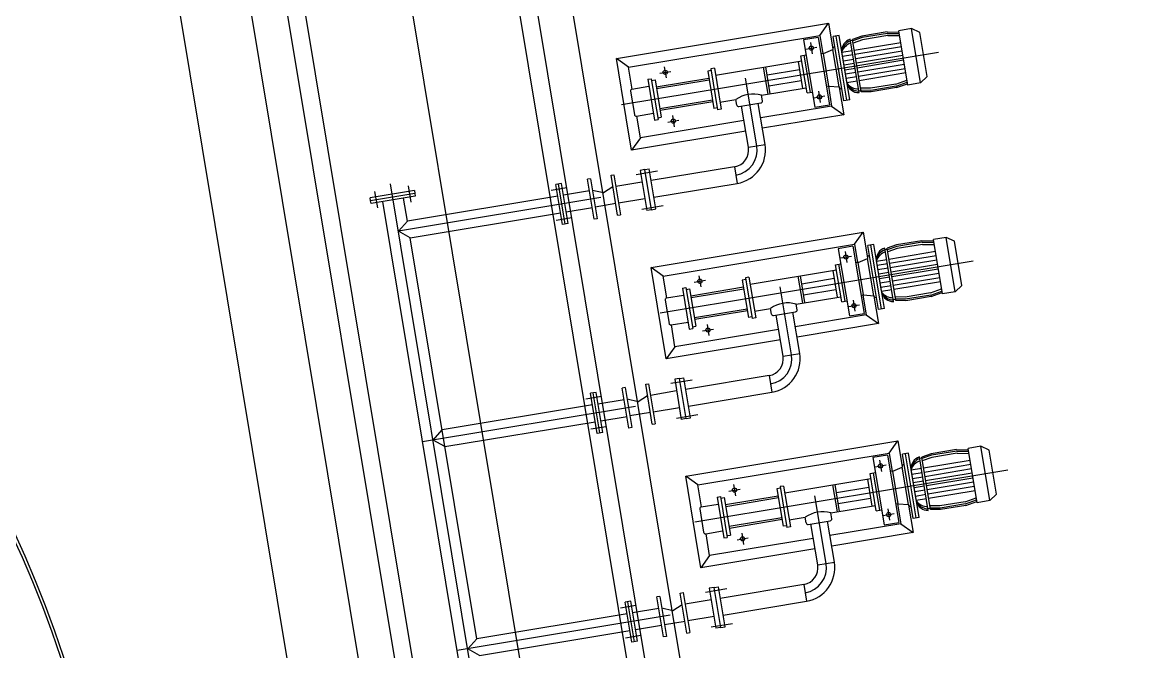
# Model space of a CAD drawing. Header units: millimetres. Extents: x -16232 to 52632, y -3739 to 20678.
# Drawn here: x 22998.69 to 23041.75, y 12264.97 to 12289.46 of the extents above; entities that cross this region are included whole.
import ezdxf

# ---------------------------------------------------------------- set-up
doc = ezdxf.new("R2010")
doc.units = ezdxf.units.MM
doc.header["$LTSCALE"] = 300
doc.header["$MEASUREMENT"] = 0
doc.layers.add('CINZA-8', color=8, linetype='Continuous')

msp = doc.modelspace()

# ---------------------------------------------------------------- linework, layer by layer
at = {"layer": 'CINZA-8'}
for p, q in [((23007.06, 12330.854), (23057.957, 12024.256)), ((23064.272, 12023.914), (23016.826, 12309.723)), ((23014.796, 12309.386), (23061.905, 12025.607)), ((23015.473, 12309.498), (23062.694, 12025.043)), ((23052.091, 12021.892), (23004.421, 12309.054)), ((23006.676, 12308.038), (23053.784, 12024.259)), ((23005.999, 12307.925), (23053.22, 12023.47)), ((23017.441, 12213.869), (23002.164, 12305.898)), ((23029.733, 12288.94), (23030.071, 12289.414)), ((23032.349, 12289.076), (23031.365, 12288.913)), ((23032.358, 12289.02), (23031.374, 12288.857)), ((23032.349, 12289.076), (23032.808, 12289.072)), ((23032.358, 12289.02), (23032.817, 12289.015)), ((23033.301, 12289.205), (23032.799, 12289.122)), ((23033.15, 12287.012), (23032.799, 12289.122)), ((23033.651, 12287.095), (23033.301, 12289.205)), ((23033.621, 12289.056), (23033.301, 12289.205)), ((23033.906, 12287.34), (23033.621, 12289.056)), ((23029.67, 12288.861), (23029.1, 12288.767)), ((23029.1, 12288.767), (23029.534, 12286.153)), ((23029.361, 12288.663), (23029.433, 12288.23)), ((23029.67, 12288.861), (23030.104, 12286.247)), ((23030.48, 12288.936), (23030.249, 12288.897)), ((23030.663, 12286.4), (23030.249, 12288.897)), ((23030.782, 12286.42), (23030.368, 12288.917)), ((23030.894, 12286.438), (23030.48, 12288.936)), ((23031.254, 12286.715), (23030.91, 12288.79)), ((23031.004, 12288.744), (23030.92, 12288.73)), ((23031.365, 12288.913), (23030.998, 12288.784)), ((23031.335, 12286.75), (23030.998, 12288.784)), ((23031.374, 12288.857), (23031.007, 12288.727)), ((23031.388, 12288.772), (23031.021, 12288.642)), ((23032.877, 12288.655), (23031.069, 12288.355)), ((23032.372, 12288.935), (23031.388, 12288.772)), ((23032.372, 12288.935), (23032.831, 12288.931)), ((23022.017, 12286.248), (23034.347, 12288.295)), ((23028.991, 12288.148), (23029.197, 12288.182)), ((23029.231, 12286.704), (23028.991, 12288.148)), ((23029.111, 12288.167), (23029.351, 12286.723)), ((23029.181, 12288.411), (23029.614, 12288.482)), ((23029.868, 12288.235), (23029.776, 12288.22)), ((23029.868, 12288.235), (23030.238, 12288.392)), ((23030.079, 12286.969), (23029.868, 12288.235)), ((23030.479, 12286.94), (23030.238, 12288.392)), ((23030.315, 12288.499), (23030.315, 12288.499)), ((23030.781, 12287.122), (23030.584, 12288.308)), ((23030.984, 12288.341), (23030.589, 12288.275)), ((23031.011, 12288.18), (23030.616, 12288.114)), ((23032.904, 12288.494), (23031.096, 12288.194)), ((23032.932, 12288.324), (23031.124, 12288.024)), ((23032.959, 12288.161), (23031.151, 12287.86)), ((23022.289, 12287.705), (23021.816, 12288.043)), ((23023.677, 12287.719), (23023.749, 12287.286)), ((23025.669, 12287.392), (23029.024, 12287.949)), ((23027.716, 12286.656), (23027.542, 12287.703)), ((23027.802, 12286.67), (23027.628, 12287.717)), ((23028.887, 12287.926), (23029.061, 12286.879)), ((23031.039, 12288.01), (23030.644, 12287.945)), ((23031.066, 12287.846), (23030.671, 12287.781)), ((23032.99, 12287.973), (23031.182, 12287.673)), ((23033.017, 12287.809), (23031.209, 12287.509)), ((23023.361, 12286.939), (23025.41, 12287.279)), ((23023.497, 12287.467), (23023.93, 12287.539)), ((23025.5, 12287.573), (23025.365, 12287.55)), ((23025.365, 12287.55), (23025.606, 12286.097)), ((23025.624, 12287.663), (23025.489, 12287.64)), ((23025.489, 12287.64), (23025.753, 12286.052)), ((23025.624, 12287.663), (23025.888, 12286.074)), ((23027.274, 12284.645), (23026.837, 12287.284)), ((23027.679, 12287.408), (23028.938, 12287.617)), ((23031.098, 12287.659), (23030.703, 12287.593)), ((23031.125, 12287.495), (23030.73, 12287.43)), ((23031.153, 12287.326), (23030.758, 12287.26)), ((23033.046, 12287.64), (23031.237, 12287.34)), ((23033.072, 12287.479), (23031.264, 12287.179)), ((23033.906, 12287.34), (23033.651, 12287.095)), ((23022.417, 12286.852), (23023.079, 12286.962)), ((23023.034, 12287.233), (23023.169, 12287.255)), ((23023.034, 12287.233), (23023.297, 12285.644)), ((23023.169, 12287.255), (23023.433, 12285.667)), ((23023.18, 12287.187), (23023.316, 12287.21)), ((23023.316, 12287.21), (23023.557, 12285.757)), ((23023.372, 12286.872), (23025.421, 12287.212)), ((23027.459, 12286.613), (23029.198, 12286.902)), ((23027.751, 12286.98), (23029.009, 12287.188)), ((23030.079, 12286.969), (23029.986, 12286.954)), ((23030.079, 12286.969), (23030.479, 12286.94)), ((23030.586, 12286.863), (23030.586, 12286.863)), ((23031.18, 12287.165), (23030.785, 12287.099)), ((23031.701, 12286.887), (23031.312, 12286.891)), ((23032.685, 12287.05), (23031.701, 12286.887)), ((23032.699, 12286.966), (23031.715, 12286.802)), ((23032.709, 12286.909), (23031.725, 12286.746)), ((23032.685, 12287.05), (23033.118, 12287.203)), ((23032.699, 12286.966), (23033.132, 12287.118)), ((23032.709, 12286.909), (23033.141, 12287.062)), ((23033.651, 12287.095), (23033.15, 12287.012)), ((23022.36, 12286.773), (23022.512, 12285.862)), ((23023.501, 12286.095), (23025.55, 12286.436)), ((23025.843, 12286.345), (23026.464, 12286.448)), ((23026.501, 12286.227), (23026.464, 12286.448)), ((23027.495, 12286.392), (23027.459, 12286.613)), ((23029.231, 12286.704), (23029.436, 12286.738)), ((23029.495, 12286.516), (23029.929, 12286.588)), ((23029.676, 12286.768), (23029.748, 12286.335)), ((23030.894, 12286.438), (23030.663, 12286.4)), ((23031.329, 12286.789), (23031.244, 12286.775)), ((23031.715, 12286.802), (23031.326, 12286.806)), ((23031.725, 12286.746), (23031.335, 12286.75)), ((23023.512, 12286.028), (23025.561, 12286.368)), ((23025.741, 12286.12), (23025.606, 12286.097)), ((23025.888, 12286.074), (23025.753, 12286.052)), ((23026.58, 12286.171), (23027.439, 12286.314)), ((23026.95, 12284.591), (23026.685, 12286.188)), ((23027.599, 12284.699), (23027.334, 12286.296)), ((23029.534, 12286.153), (23030.104, 12286.247)), ((23030.189, 12286.193), (23030.662, 12285.854)), ((23022.591, 12285.805), (23023.252, 12285.915)), ((23023.297, 12285.644), (23023.433, 12285.667)), ((23023.422, 12285.735), (23023.557, 12285.757)), ((23023.811, 12285.572), (23024.244, 12285.644)), ((23023.992, 12285.825), (23024.064, 12285.392)), ((23022.745, 12284.957), (23022.407, 12284.484)), ((23026.95, 12284.591), (23027.599, 12284.699)), ((23026.408, 12283.834), (23023.16, 12283.295)), ((23026.408, 12283.834), (23026.516, 12283.184)), ((23021.604, 12283.502), (23021.712, 12283.52)), ((23021.862, 12281.946), (23021.604, 12283.502)), ((23021.712, 12283.52), (23021.97, 12281.964)), ((23022.58, 12283.534), (23023.41, 12283.672)), ((23022.922, 12283.721), (23022.733, 12283.69)), ((23022.733, 12283.69), (23022.991, 12282.133)), ((23022.922, 12283.721), (23023.085, 12283.748)), ((23023.181, 12282.165), (23022.922, 12283.721)), ((23023.343, 12282.192), (23023.085, 12283.748)), ((23020.37, 12238.925), (23013.025, 12283.168)), ((23013.705, 12283.093), (23013.811, 12282.456)), ((23019.879, 12283.017), (23019.273, 12282.916)), ((23019.674, 12283.182), (23019.458, 12283.146)), ((23019.716, 12281.59), (23019.458, 12283.146)), ((23019.824, 12281.608), (23019.566, 12283.164)), ((23019.932, 12281.626), (23019.674, 12283.182)), ((23020.803, 12283.369), (23020.695, 12283.351)), ((23020.954, 12281.795), (23020.695, 12283.351)), ((23020.803, 12283.369), (23021.062, 12281.813)), ((23021.679, 12283.049), (23021.307, 12282.815)), ((23022.808, 12283.236), (23021.787, 12283.067)), ((23023.268, 12282.645), (23026.516, 12283.184)), ((23013.951, 12282.906), (23012.233, 12282.621)), ((23012.251, 12282.513), (23012.233, 12282.621)), ((23013.969, 12282.798), (23012.251, 12282.513)), ((23013.987, 12282.69), (23012.269, 12282.405)), ((23012.406, 12282.877), (23012.511, 12282.24)), ((23021.207, 12282.637), (23013.33, 12281.329)), ((23013.682, 12281.721), (23013.534, 12282.615)), ((23019.533, 12282.693), (23013.682, 12281.721)), ((23013.951, 12282.906), (23013.969, 12282.798)), ((23013.969, 12282.798), (23013.987, 12282.69)), ((23020.77, 12282.898), (23019.749, 12282.729)), ((23021.307, 12282.815), (23020.879, 12282.916)), ((23022.916, 12282.587), (23021.895, 12282.417)), ((23012.269, 12282.405), (23012.251, 12282.513)), ((23019.866, 12239.443), (23012.722, 12282.48)), ((23019.857, 12282.079), (23020.878, 12282.248)), ((23021.787, 12282.399), (23020.987, 12282.266)), ((23022.804, 12282.183), (23023.634, 12282.321)), ((23023.181, 12282.165), (23022.991, 12282.133)), ((23023.181, 12282.165), (23023.343, 12282.192)), ((23013.33, 12281.329), (23013.682, 12281.721)), ((23013.79, 12281.072), (23019.641, 12282.043)), ((23020.073, 12281.848), (23019.467, 12281.747)), ((23021.062, 12281.813), (23020.954, 12281.795)), ((23021.862, 12281.946), (23021.97, 12281.964)), ((23013.79, 12281.072), (23013.33, 12281.329)), ((23019.932, 12281.626), (23019.716, 12281.59)), ((23031.081, 12280.82), (23031.419, 12281.293)), ((23016.378, 12265.481), (23013.79, 12281.072)), ((23016.378, 12265.481), (23013.79, 12281.072)), ((23031.828, 12280.816), (23031.597, 12280.777)), ((23032.242, 12278.318), (23031.828, 12280.816)), ((23033.697, 12280.956), (23032.713, 12280.793)), ((23033.706, 12280.9), (23032.722, 12280.736)), ((23033.72, 12280.815), (23032.736, 12280.652)), ((23033.697, 12280.956), (23034.156, 12280.952)), ((23033.706, 12280.9), (23034.165, 12280.895)), ((23033.72, 12280.815), (23034.179, 12280.81)), ((23034.649, 12281.085), (23034.147, 12281.002)), ((23034.498, 12278.891), (23034.147, 12281.002)), ((23034.999, 12278.975), (23034.649, 12281.085)), ((23034.969, 12280.935), (23034.649, 12281.085)), ((23035.254, 12279.22), (23034.969, 12280.935)), ((23031.018, 12280.741), (23030.448, 12280.647)), ((23030.448, 12280.647), (23030.882, 12278.032)), ((23030.709, 12280.543), (23030.781, 12280.11)), ((23031.018, 12280.741), (23031.452, 12278.127)), ((23032.011, 12278.28), (23031.597, 12280.777)), ((23032.13, 12278.3), (23031.716, 12280.797)), ((23032.602, 12278.595), (23032.258, 12280.67)), ((23032.352, 12280.624), (23032.268, 12280.61)), ((23032.713, 12280.793), (23032.346, 12280.663)), ((23032.683, 12278.63), (23032.346, 12280.663)), ((23032.722, 12280.736), (23032.355, 12280.607)), ((23032.736, 12280.652), (23032.369, 12280.522)), ((23034.225, 12280.535), (23032.417, 12280.234)), ((23023.521, 12278.154), (23035.695, 12280.174)), ((23030.339, 12280.027), (23030.545, 12280.061)), ((23030.579, 12278.583), (23030.339, 12280.027)), ((23030.459, 12280.047), (23030.699, 12278.603)), ((23030.529, 12280.29), (23030.962, 12280.362)), ((23031.216, 12280.115), (23031.124, 12280.1)), ((23031.216, 12280.115), (23031.586, 12280.271)), ((23031.427, 12278.849), (23031.216, 12280.115)), ((23031.827, 12278.82), (23031.586, 12280.271)), ((23031.663, 12280.379), (23031.663, 12280.379)), ((23032.129, 12279.002), (23031.932, 12280.188)), ((23032.332, 12280.22), (23031.937, 12280.155)), ((23032.359, 12280.059), (23031.964, 12279.994)), ((23034.252, 12280.374), (23032.444, 12280.073)), ((23034.28, 12280.204), (23032.472, 12279.904)), ((23034.307, 12280.04), (23032.499, 12279.74)), ((23023.637, 12279.584), (23023.164, 12279.923)), ((23025.025, 12279.599), (23025.097, 12279.166)), ((23026.972, 12279.542), (23026.837, 12279.52)), ((23026.972, 12279.542), (23027.236, 12277.954)), ((23027.017, 12279.272), (23030.372, 12279.829)), ((23029.064, 12278.536), (23028.89, 12279.583)), ((23029.15, 12278.55), (23028.976, 12279.597)), ((23030.235, 12279.806), (23030.409, 12278.759)), ((23032.387, 12279.89), (23031.992, 12279.824)), ((23032.414, 12279.726), (23032.019, 12279.661)), ((23032.446, 12279.539), (23032.051, 12279.473)), ((23034.338, 12279.853), (23032.53, 12279.553)), ((23034.365, 12279.689), (23032.557, 12279.389)), ((23024.382, 12279.112), (23024.517, 12279.135)), ((23024.382, 12279.112), (23024.645, 12277.524)), ((23024.517, 12279.135), (23024.781, 12277.547)), ((23024.528, 12279.067), (23024.664, 12279.09)), ((23024.664, 12279.09), (23024.905, 12277.637)), ((23024.709, 12278.819), (23026.758, 12279.159)), ((23024.72, 12278.751), (23026.769, 12279.092)), ((23024.845, 12279.347), (23025.278, 12279.419)), ((23026.848, 12279.452), (23026.713, 12279.43)), ((23026.713, 12279.43), (23026.954, 12277.977)), ((23026.837, 12279.52), (23027.101, 12277.932)), ((23028.622, 12276.525), (23028.184, 12279.163)), ((23029.027, 12279.288), (23030.286, 12279.497)), ((23032.473, 12279.375), (23032.078, 12279.309)), ((23032.501, 12279.206), (23032.106, 12279.14)), ((23034.394, 12279.52), (23032.585, 12279.22)), ((23034.42, 12279.359), (23032.612, 12279.059)), ((23035.254, 12279.22), (23034.999, 12278.975)), ((23023.765, 12278.732), (23024.427, 12278.842)), ((23028.807, 12278.493), (23030.546, 12278.782)), ((23029.099, 12278.859), (23030.357, 12279.068)), ((23031.427, 12278.849), (23031.334, 12278.833)), ((23031.427, 12278.849), (23031.827, 12278.82)), ((23031.934, 12278.743), (23031.934, 12278.743)), ((23032.528, 12279.045), (23032.133, 12278.979)), ((23032.677, 12278.669), (23032.592, 12278.655)), ((23033.049, 12278.767), (23032.66, 12278.771)), ((23033.063, 12278.682), (23032.674, 12278.686)), ((23034.033, 12278.93), (23033.049, 12278.767)), ((23034.047, 12278.846), (23033.063, 12278.682)), ((23034.057, 12278.789), (23033.073, 12278.626)), ((23034.033, 12278.93), (23034.466, 12279.083)), ((23034.047, 12278.846), (23034.48, 12278.998)), ((23034.057, 12278.789), (23034.489, 12278.942)), ((23034.999, 12278.975), (23034.498, 12278.891)), ((23023.708, 12278.653), (23023.86, 12277.741)), ((23024.849, 12277.975), (23026.898, 12278.315)), ((23024.86, 12277.907), (23026.909, 12278.248)), ((23027.191, 12278.225), (23027.812, 12278.328)), ((23027.849, 12278.107), (23027.812, 12278.328)), ((23028.843, 12278.272), (23028.807, 12278.493)), ((23030.579, 12278.583), (23030.784, 12278.617)), ((23030.843, 12278.396), (23031.277, 12278.468)), ((23031.024, 12278.648), (23031.096, 12278.215)), ((23032.242, 12278.318), (23032.011, 12278.28)), ((23033.073, 12278.626), (23032.683, 12278.63)), ((23027.089, 12277.999), (23026.954, 12277.977)), ((23027.236, 12277.954), (23027.101, 12277.932)), ((23027.928, 12278.051), (23028.787, 12278.193)), ((23028.298, 12276.471), (23028.033, 12278.068)), ((23028.947, 12276.579), (23028.682, 12278.176)), ((23030.882, 12278.032), (23031.452, 12278.127)), ((23031.537, 12278.073), (23032.01, 12277.734)), ((23023.939, 12277.685), (23024.6, 12277.795)), ((23024.645, 12277.524), (23024.781, 12277.547)), ((23024.769, 12277.614), (23024.905, 12277.637)), ((23025.159, 12277.452), (23025.592, 12277.524)), ((23025.34, 12277.705), (23025.412, 12277.271)), ((23024.093, 12276.837), (23023.755, 12276.364)), ((23028.298, 12276.471), (23028.947, 12276.579)), ((23027.756, 12275.714), (23024.508, 12275.174)), ((23027.756, 12275.714), (23027.864, 12275.064)), ((23022.151, 12275.249), (23022.043, 12275.231)), ((23022.302, 12273.675), (23022.043, 12275.231)), ((23022.151, 12275.249), (23022.41, 12273.693)), ((23022.952, 12275.382), (23023.06, 12275.4)), ((23023.21, 12273.826), (23022.952, 12275.382)), ((23023.06, 12275.4), (23023.318, 12273.844)), ((23023.928, 12275.414), (23024.758, 12275.552)), ((23024.27, 12275.601), (23024.081, 12275.57)), ((23024.081, 12275.57), (23024.339, 12274.013)), ((23024.27, 12275.601), (23024.433, 12275.628)), ((23024.529, 12274.045), (23024.27, 12275.601)), ((23024.691, 12274.072), (23024.433, 12275.628)), ((23021.227, 12274.897), (23020.621, 12274.796)), ((23021.022, 12275.062), (23020.806, 12275.026)), ((23021.064, 12273.469), (23020.806, 12275.026)), ((23021.172, 12273.487), (23020.914, 12275.044)), ((23021.28, 12273.505), (23021.022, 12275.062)), ((23022.655, 12274.694), (23022.227, 12274.796)), ((23023.027, 12274.929), (23022.655, 12274.694)), ((23024.156, 12275.116), (23023.135, 12274.947)), ((23024.616, 12274.525), (23027.864, 12275.064)), ((23022.555, 12274.517), (23014.272, 12273.142)), ((23020.881, 12274.572), (23015.03, 12273.601)), ((23022.118, 12274.778), (23021.097, 12274.608)), ((23024.264, 12274.467), (23023.243, 12274.297)), ((23015.138, 12272.952), (23020.989, 12273.923)), ((23021.205, 12273.959), (23022.226, 12274.128)), ((23023.135, 12274.279), (23022.335, 12274.146)), ((23024.152, 12274.063), (23024.982, 12274.201)), ((23024.529, 12274.045), (23024.339, 12274.013)), ((23024.529, 12274.045), (23024.691, 12274.072)), ((23014.678, 12273.209), (23015.03, 12273.601)), ((23021.421, 12273.727), (23020.815, 12273.627)), ((23021.28, 12273.505), (23021.064, 12273.469)), ((23022.41, 12273.693), (23022.302, 12273.675)), ((23023.21, 12273.826), (23023.318, 12273.844)), ((23015.138, 12272.952), (23014.678, 12273.209)), ((23032.429, 12272.7), (23032.767, 12273.173)), ((23033.176, 12272.695), (23032.945, 12272.657)), ((23033.359, 12270.16), (23032.945, 12272.657)), ((23033.478, 12270.179), (23033.064, 12272.677)), ((23033.59, 12270.198), (23033.176, 12272.695)), ((23034.061, 12272.673), (23033.694, 12272.543)), ((23035.045, 12272.836), (23034.061, 12272.673)), ((23035.054, 12272.78), (23034.07, 12272.616)), ((23035.068, 12272.695), (23034.084, 12272.532)), ((23035.045, 12272.836), (23035.504, 12272.831)), ((23035.054, 12272.78), (23035.513, 12272.775)), ((23035.068, 12272.695), (23035.527, 12272.69)), ((23035.997, 12272.965), (23035.495, 12272.882)), ((23035.846, 12270.771), (23035.495, 12272.882)), ((23036.347, 12270.854), (23035.997, 12272.965)), ((23036.317, 12272.815), (23035.997, 12272.965)), ((23036.602, 12271.1), (23036.317, 12272.815)), ((23032.366, 12272.621), (23031.796, 12272.526)), ((23031.796, 12272.526), (23032.23, 12269.912)), ((23031.877, 12272.17), (23032.31, 12272.242)), ((23032.057, 12272.423), (23032.129, 12271.99)), ((23032.366, 12272.621), (23032.8, 12270.007)), ((23033.011, 12272.259), (23033.011, 12272.259)), ((23033.95, 12270.475), (23033.606, 12272.55)), ((23033.7, 12272.504), (23033.616, 12272.49)), ((23034.031, 12270.51), (23033.694, 12272.543)), ((23034.07, 12272.616), (23033.703, 12272.487)), ((23034.084, 12272.532), (23033.717, 12272.402)), ((23035.573, 12272.414), (23033.765, 12272.114)), ((23035.6, 12272.253), (23033.792, 12271.953)), ((23024.985, 12271.464), (23024.512, 12271.803)), ((23024.869, 12270.033), (23037.043, 12272.054)), ((23031.687, 12271.907), (23031.893, 12271.941)), ((23031.927, 12270.463), (23031.687, 12271.907)), ((23031.807, 12271.927), (23032.047, 12270.483)), ((23032.564, 12271.995), (23032.472, 12271.98)), ((23032.564, 12271.995), (23032.934, 12272.151)), ((23032.775, 12270.728), (23032.564, 12271.995)), ((23033.175, 12270.7), (23032.934, 12272.151)), ((23033.477, 12270.882), (23033.28, 12272.067)), ((23033.68, 12272.1), (23033.285, 12272.035)), ((23033.707, 12271.939), (23033.312, 12271.874)), ((23033.735, 12271.77), (23033.34, 12271.704)), ((23035.628, 12272.084), (23033.82, 12271.784)), ((23035.655, 12271.92), (23033.847, 12271.62)), ((23026.373, 12271.479), (23026.445, 12271.046)), ((23028.32, 12271.422), (23028.185, 12271.4)), ((23028.185, 12271.4), (23028.449, 12269.812)), ((23028.32, 12271.422), (23028.584, 12269.834)), ((23028.365, 12271.152), (23031.72, 12271.709)), ((23030.412, 12270.416), (23030.238, 12271.463)), ((23030.498, 12270.43), (23030.324, 12271.477)), ((23030.375, 12271.168), (23031.634, 12271.377)), ((23031.583, 12271.686), (23031.757, 12270.639)), ((23033.762, 12271.606), (23033.367, 12271.54)), ((23033.794, 12271.419), (23033.398, 12271.353)), ((23035.686, 12271.733), (23033.878, 12271.433)), ((23035.713, 12271.569), (23033.905, 12271.269)), ((23035.741, 12271.4), (23033.933, 12271.1)), ((23025.73, 12270.992), (23025.865, 12271.015)), ((23025.73, 12270.992), (23025.993, 12269.404)), ((23025.865, 12271.015), (23026.129, 12269.426)), ((23025.876, 12270.947), (23026.012, 12270.97)), ((23026.012, 12270.97), (23026.253, 12269.517)), ((23026.057, 12270.699), (23028.106, 12271.039)), ((23026.068, 12270.631), (23028.117, 12270.971)), ((23026.193, 12271.227), (23026.626, 12271.298)), ((23028.196, 12271.332), (23028.061, 12271.31)), ((23028.061, 12271.31), (23028.302, 12269.857)), ((23029.97, 12268.405), (23029.532, 12271.043)), ((23030.447, 12270.739), (23031.705, 12270.948)), ((23033.821, 12271.255), (23033.426, 12271.189)), ((23033.849, 12271.086), (23033.454, 12271.02)), ((23033.876, 12270.924), (23033.481, 12270.859)), ((23035.768, 12271.239), (23033.96, 12270.938)), ((23035.381, 12270.81), (23035.814, 12270.963)), ((23036.602, 12271.1), (23036.347, 12270.854)), ((23025.056, 12270.533), (23025.208, 12269.621)), ((23025.113, 12270.612), (23025.775, 12270.722)), ((23030.155, 12270.373), (23031.894, 12270.662)), ((23031.927, 12270.463), (23032.132, 12270.497)), ((23032.372, 12270.528), (23032.444, 12270.095)), ((23032.775, 12270.728), (23032.682, 12270.713)), ((23032.775, 12270.728), (23033.175, 12270.7)), ((23033.282, 12270.623), (23033.282, 12270.623)), ((23034.025, 12270.549), (23033.94, 12270.535)), ((23034.397, 12270.647), (23034.008, 12270.651)), ((23034.411, 12270.562), (23034.022, 12270.566)), ((23034.421, 12270.506), (23034.031, 12270.51)), ((23035.381, 12270.81), (23034.397, 12270.647)), ((23035.395, 12270.725), (23034.411, 12270.562)), ((23035.405, 12270.669), (23034.421, 12270.506)), ((23035.395, 12270.725), (23035.828, 12270.878)), ((23035.405, 12270.669), (23035.837, 12270.822)), ((23036.347, 12270.854), (23035.846, 12270.771)), ((23026.197, 12269.855), (23028.246, 12270.195)), ((23026.208, 12269.787), (23028.257, 12270.127)), ((23028.539, 12270.105), (23029.16, 12270.208)), ((23029.197, 12269.987), (23029.16, 12270.208)), ((23029.276, 12269.931), (23030.135, 12270.073)), ((23030.295, 12268.459), (23030.03, 12270.056)), ((23030.191, 12270.152), (23030.155, 12270.373)), ((23032.191, 12270.275), (23032.624, 12270.347)), ((23033.59, 12270.198), (23033.359, 12270.16)), ((23025.287, 12269.565), (23025.948, 12269.675)), ((23028.437, 12269.879), (23028.302, 12269.857)), ((23028.584, 12269.834), (23028.449, 12269.812)), ((23029.646, 12268.351), (23029.381, 12269.948)), ((23032.23, 12269.912), (23032.8, 12270.007)), ((23032.885, 12269.953), (23033.358, 12269.614)), ((23025.993, 12269.404), (23026.129, 12269.426)), ((23026.117, 12269.494), (23026.253, 12269.517)), ((23026.507, 12269.332), (23026.94, 12269.404)), ((23026.688, 12269.584), (23026.76, 12269.151)), ((23025.441, 12268.717), (23025.103, 12268.243)), ((23029.646, 12268.351), (23030.295, 12268.459)), ((23025.618, 12267.481), (23025.429, 12267.449)), ((23025.618, 12267.481), (23025.781, 12267.508)), ((23025.877, 12265.924), (23025.618, 12267.481)), ((23026.039, 12265.951), (23025.781, 12267.508)), ((23029.104, 12267.593), (23025.856, 12267.054)), ((23029.104, 12267.593), (23029.212, 12266.944)), ((23023.499, 12267.129), (23023.391, 12267.111)), ((23023.65, 12265.555), (23023.391, 12267.111)), ((23023.499, 12267.129), (23023.758, 12265.573)), ((23024.3, 12267.262), (23024.408, 12267.28)), ((23024.558, 12265.705), (23024.3, 12267.262)), ((23024.408, 12267.28), (23024.666, 12265.723)), ((23025.276, 12267.294), (23026.106, 12267.432)), ((23025.429, 12267.449), (23025.687, 12265.893)), ((23022.575, 12266.777), (23021.969, 12266.676)), ((23022.37, 12266.942), (23022.154, 12266.906)), ((23022.412, 12265.349), (23022.154, 12266.906)), ((23022.52, 12265.367), (23022.262, 12266.924)), ((23022.628, 12265.385), (23022.37, 12266.942)), ((23023.466, 12266.658), (23022.445, 12266.488)), ((23024.003, 12266.574), (23023.575, 12266.676)), ((23024.375, 12266.808), (23024.003, 12266.574)), ((23025.504, 12266.996), (23024.483, 12266.826)), ((23025.964, 12266.405), (23029.212, 12266.944)), ((23023.903, 12266.396), (23015.62, 12265.021)), ((23022.229, 12266.452), (23016.378, 12265.481)), ((23025.612, 12266.346), (23024.591, 12266.177)), ((23016.486, 12264.831), (23022.337, 12265.803)), ((23022.553, 12265.839), (23023.574, 12266.008)), ((23024.483, 12266.159), (23023.683, 12266.026)), ((23025.5, 12265.943), (23026.33, 12266.081)), ((23025.877, 12265.924), (23025.687, 12265.893)), ((23025.877, 12265.924), (23026.039, 12265.951)), ((23016.026, 12265.089), (23016.378, 12265.481)), ((23022.769, 12265.607), (23022.163, 12265.507)), ((23022.628, 12265.385), (23022.412, 12265.349)), ((23023.758, 12265.573), (23023.65, 12265.555)), ((23024.558, 12265.705), (23024.666, 12265.723)), ((23016.486, 12264.831), (23016.026, 12265.089))]:
    msp.add_line(p, q, dxfattribs=at)
for points in [[(23022.198, 12285.74), (23021.816, 12288.043), (23030.071, 12289.414), (23030.237, 12288.415)], [(23022.43, 12286.854), (23022.289, 12287.705), (23022.289, 12287.705), (23029.733, 12288.94), (23029.85, 12288.232)], [(23030.06, 12286.966), (23030.189, 12286.193), (23027.427, 12285.735)], [(23030.486, 12286.917), (23030.662, 12285.854), (23027.495, 12285.328)], [(23026.845, 12285.221), (23022.407, 12284.484), (23022.198, 12285.74)], [(23026.778, 12285.627), (23022.745, 12284.957), (23022.604, 12285.807)], [(23023.546, 12277.62), (23023.164, 12279.923), (23031.419, 12281.293), (23031.585, 12280.295)], [(23023.778, 12278.734), (23023.637, 12279.584), (23023.637, 12279.584), (23031.081, 12280.82), (23031.198, 12280.112)], [(23031.408, 12278.846), (23031.537, 12278.073), (23028.775, 12277.614)], [(23031.834, 12278.797), (23032.01, 12277.734), (23028.843, 12277.208)], [(23028.193, 12277.1), (23023.755, 12276.364), (23023.546, 12277.62)], [(23028.126, 12277.506), (23024.093, 12276.837), (23023.952, 12277.687)], [(23024.894, 12269.5), (23024.512, 12271.803), (23032.767, 12273.173), (23032.933, 12272.175)], [(23025.126, 12270.614), (23024.985, 12271.464), (23024.985, 12271.464), (23032.429, 12272.7), (23032.546, 12271.992)], [(23032.756, 12270.725), (23032.885, 12269.953), (23030.123, 12269.494)], [(23033.182, 12270.677), (23033.358, 12269.614), (23030.191, 12269.088)], [(23029.541, 12268.98), (23025.103, 12268.243), (23024.894, 12269.5)], [(23029.474, 12269.386), (23025.441, 12268.717), (23025.3, 12269.567)]]:
    msp.add_lwpolyline(points, dxfattribs=at)
for centre in [(23029.397, 12288.447), (23023.713, 12287.503), (23029.712, 12286.552), (23024.028, 12285.608), (23030.745, 12280.326), (23025.061, 12279.383), (23031.06, 12278.432), (23025.376, 12277.488), (23032.093, 12272.206), (23026.409, 12271.263), (23032.408, 12270.311), (23026.724, 12269.368)]:
    msp.add_circle(centre, 0.0823, dxfattribs=at)
for centre, radius, start, end in [((22960.405, 12251.683), 41.989, 9.4254, 99.4254), ((22960.405, 12251.683), 41.872, 9.4254, 99.4254), ((23031.04, 12288.351), 0.458, 106.5232, 185.4239), ((23031.099, 12288.244), 0.519, 110.1799, 172.874), ((23031.133, 12288.089), 0.591, 109.6581, 158.2243), ((23030.33, 12288.407), 0.0936, 99.4254, 189.4254), ((23022.428, 12286.784), 0.0686, 99.4254, 189.4254), ((23030.571, 12286.956), 0.0936, 189.4254, 279.4254), ((23031.256, 12287.294), 0.519, 205.9768, 268.6709), ((23031.238, 12287.451), 0.591, 220.6265, 269.1927), ((23031.236, 12287.173), 0.458, 193.4269, 272.3276), ((23027.134, 12285.492), 1.167, 73.8446, 125.0062), ((23026.569, 12286.239), 0.0686, 189.4254, 279.4254), ((23027.428, 12286.381), 0.0686, 279.4254, 9.4254), ((23022.579, 12285.873), 0.0686, 189.4254, 279.4254), ((23026.3, 12284.484), 1.317, 279.4254, 9.4254), ((23026.3, 12284.484), 0.659, 279.4254, 9.4254), ((23026.3, 12284.484), 0.988, 279.4254, 9.4254), ((23032.388, 12280.231), 0.458, 106.5232, 185.4239), ((23032.447, 12280.123), 0.519, 110.1799, 172.874), ((23032.481, 12279.968), 0.591, 109.6581, 158.2243), ((23031.678, 12280.287), 0.0936, 99.4254, 189.4254), ((23023.776, 12278.664), 0.0686, 99.4254, 189.4254), ((23031.919, 12278.836), 0.0936, 189.4254, 279.4254), ((23032.604, 12279.173), 0.519, 205.9768, 268.6709), ((23032.586, 12279.331), 0.591, 220.6265, 269.1927), ((23032.584, 12279.053), 0.458, 193.4269, 272.3276), ((23028.482, 12277.372), 1.167, 73.8446, 125.0062), ((23028.776, 12278.261), 0.0686, 279.4254, 9.4254), ((23027.917, 12278.118), 0.0686, 189.4254, 279.4254), ((23023.927, 12277.753), 0.0686, 189.4254, 279.4254), ((23027.648, 12276.363), 0.988, 279.4254, 9.4254), ((23027.648, 12276.363), 1.317, 279.4254, 9.4254), ((23027.648, 12276.363), 0.659, 279.4254, 9.4254), ((23033.026, 12272.166), 0.0936, 99.4254, 189.4254), ((23033.736, 12272.111), 0.458, 106.5232, 185.4239), ((23033.795, 12272.003), 0.519, 110.1799, 172.874), ((23033.829, 12271.848), 0.591, 109.6581, 158.2243), ((23025.124, 12270.544), 0.0686, 99.4254, 189.4254), ((23033.267, 12270.715), 0.0936, 189.4254, 279.4254), ((23033.952, 12271.053), 0.519, 205.9768, 268.6709), ((23033.934, 12271.211), 0.591, 220.6265, 269.1927), ((23033.932, 12270.932), 0.458, 193.4269, 272.3276), ((23029.83, 12269.252), 1.167, 73.8446, 125.0062), ((23030.124, 12270.141), 0.0686, 279.4254, 9.4254), ((23025.275, 12269.632), 0.0686, 189.4254, 279.4254), ((23029.265, 12269.998), 0.0686, 189.4254, 279.4254), ((23028.996, 12268.243), 0.659, 279.4254, 9.4254), ((23028.996, 12268.243), 0.988, 279.4254, 9.4254), ((23028.996, 12268.243), 1.317, 279.4254, 9.4254)]:
    msp.add_arc(centre, radius, start, end, dxfattribs=at)

doc.saveas('drawing.dxf')
